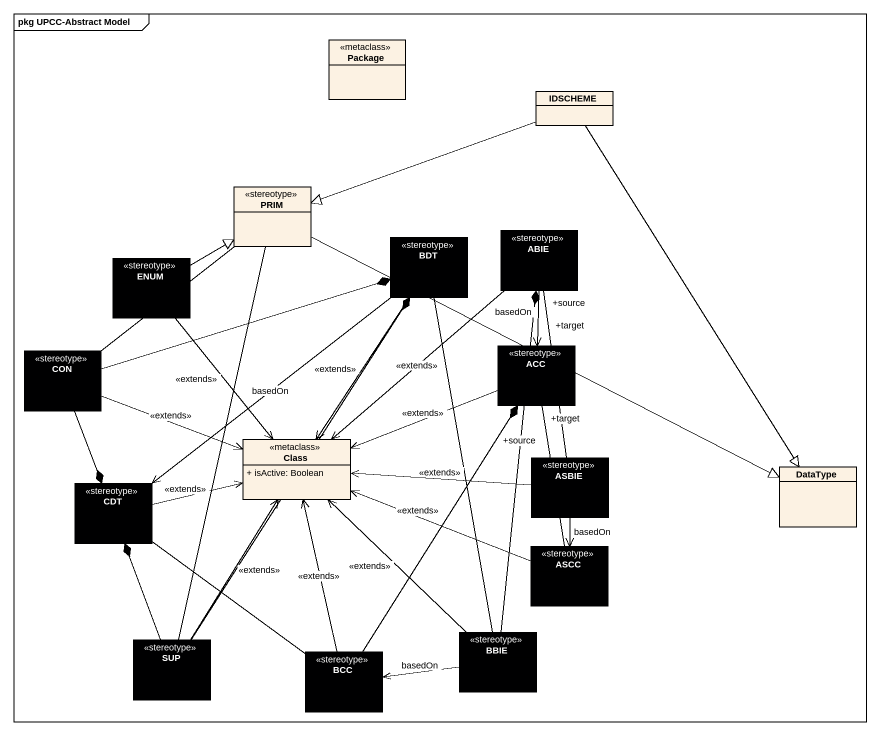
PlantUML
@startuml
mainframe pkg UPCC-Abstract Model
hide circle
hide empty members
skinparam classAttributeIconSize 0
class "Package" as Package_ <<metaclass>>
class IDSCHEME
class PRIM <<stereotype>>
class BDT <<stereotype>> #000001
class ABIE <<stereotype>> #000001
class "ENUM" as ENUM_ <<stereotype>> #000001
class CON <<stereotype>> #000001
class ACC <<stereotype>> #000001
class "Class" as Class_ <<metaclass>> {
  + isActive: Boolean
}
class ASBIE <<stereotype>> #000001
class DataType
class CDT <<stereotype>> #000001
class ASCC <<stereotype>> #000001
class SUP <<stereotype>> #000001
class BCC <<stereotype>> #000001
class BBIE <<stereotype>> #000001
IDSCHEME -left-|> PRIM
IDSCHEME --|> DataType
PRIM -right-|> DataType
BDT --> Class_ : <<extends>>
BDT --> CDT : basedOn
ABIE --> ACC : basedOn
ABIE --> Class_ : <<extends>>
ABIE "+source" -- ASBIE
ABIE "+target" -- ASBIE
ENUM_ -right-|> PRIM
ENUM_ --> Class_ : <<extends>>
CON -up- PRIM
CON -right-* BDT
CON -right-> Class_ : <<extends>>
CON --* CDT
ACC -left-> Class_ : <<extends>>
ACC "+source" -- ASCC
ACC "+target" -- ASCC
ASBIE -left-> Class_ : <<extends>>
ASBIE --> ASCC : basedOn
CDT -right-> Class_ : <<extends>>
ASCC -left-> Class_ : <<extends>>
SUP -up- PRIM
SUP -up-* BDT
SUP -up-> Class_ : <<extends>>
SUP -up-* CDT
BCC -up-* ACC
BCC -up-> Class_ : <<extends>>
BCC -up- CDT
BBIE -up- BDT
BBIE -up-* ABIE
BBIE -up-> Class_ : <<extends>>
BBIE -left-> BCC : basedOn
@enduml
